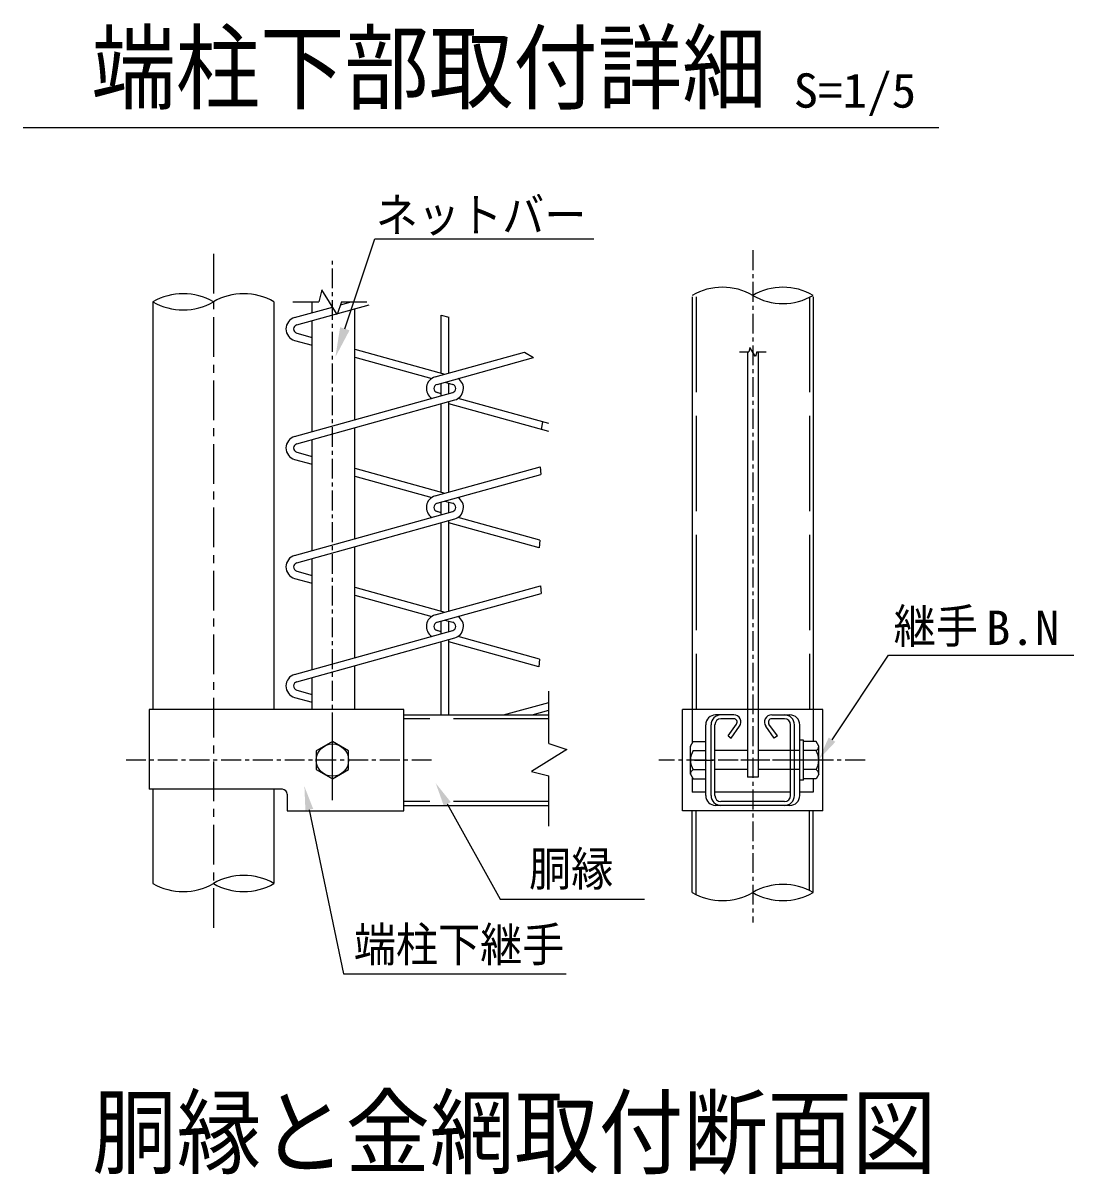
# Model space of a CAD drawing. Units: millimetres, scale not verified, with parts at other scales. Extents: x -4425 to 4425, y -3150 to 3150.
# Drawn here: x 961 to 2285, y -1502 to -50 of the extents above; entities that cross this region are included whole.
import ezdxf
from ezdxf.enums import TextEntityAlignment as Align

# ---------------------------------------------------------------- set-up
doc = ezdxf.new("R2010")
doc.units = ezdxf.units.MM
doc.header["$LTSCALE"] = 20
for name, pattern in [('DASHED', [7.5, 6, -1.5]), ('USER1', [2, 1.25, -0.25, 0.25, -0.25]), ('USER2', [4, 2.5, -0.5, 0.5, -0.5])]:
    doc.linetypes.add(name, pattern=pattern)
for name, color, linetype, lineweight in [('0-0_KOUZOU', 7, 'Continuous', 25), ('0-2_SUNPOU', 1, 'Continuous', 25), ('0-4_BUHIN', 7, 'Continuous', 25), ('0-5_BOLT', 3, 'Continuous', 25), ('0-7_AMI', 3, 'Continuous', 25)]:
    doc.layers.add(name, color=color, linetype=linetype, lineweight=lineweight)
doc.styles.add('ＭＳ ゴシック', font='')
doc.styles.get('ＭＳ ゴシック').set_extended_font_data('MS Gothic')

msp = doc.modelspace()

# ---------------------------------------------------------------- linework, layer by layer
at = {"layer": '0-0_KOUZOU', "color": 1, "linetype": 'USER2'}
msp.add_line((1200.84, -340.55), (1200.84, -1190.21), dxfattribs=at)
at = {"layer": '0-0_KOUZOU', "color": 1, "linetype": 'USER1'}
for p, q in [((1880.59, -336.21), (1880.59, -1183.52)), ((1350.84, -1024.14), (1350.84, -349.68))]:
    msp.add_line(p, q, dxfattribs=at)
at = {"layer": '0-0_KOUZOU'}
for p, q in [((1124.64, -401.23), (1124.64, -915.27)), ((1277.04, -401.23), (1277.04, -915.27)), ((1301.09, -401.26), (1333.6, -401.26)), ((1325.27, -414.87), (1325.28, -401.26)), ((1362.09, -401.26), (1394.32, -401.26)), ((1804.39, -394.97), (1804.39, -915.27)), ((1956.79, -394.97), (1956.79, -915.27)), ((1379.23, -549.88), (1379.23, -409.85)), ((1325.27, -564.87), (1325.27, -424.84)), ((1379.22, -699.89), (1379.23, -559.85)), ((1325.27, -714.87), (1325.27, -574.84)), ((1379.22, -849.89), (1379.22, -709.85)), ((1325.26, -864.88), (1325.27, -724.84)), ((1379.22, -915.27), (1379.22, -859.85)), ((1325.26, -915.27), (1325.26, -874.84)), ((1623.41, -958.02), (1623.41, -891.92)), ((1440.84, -922.02), (1623.41, -922.02)), ((1623.41, -1062.33), (1623.41, -998.72)), ((1124.64, -1015.77), (1124.64, -1134.55)), ((1277.04, -1015.77), (1277.04, -1134.55)), ((1440.84, -1036.02), (1623.41, -1036.02)), ((1804.39, -1145.83), (1804.39, -1042.77)), ((1956.79, -1145.83), (1956.79, -1042.77))]:
    msp.add_line(p, q, dxfattribs=at)
at = {"layer": '0-0_KOUZOU', "color": 3, "linetype": 'DASHED'}
for p, q in [((1809.19, -394.97), (1809.19, -915.27)), ((1951.99, -394.97), (1951.99, -915.27)), ((1804.39, -915.27), (1804.39, -957.48)), ((1956.79, -915.27), (1956.79, -955.5)), ((1804.39, -1000.55), (1804.39, -1019.54)), ((1956.79, -1002.54), (1956.79, -1019.54)), ((1809.19, -1148.38), (1809.19, -1042.77)), ((1951.99, -1143.28), (1951.99, -1042.77))]:
    msp.add_line(p, q, dxfattribs=at)
at = {"layer": '0-0_KOUZOU', "color": 3}
for p, q in [((1864.05, -464.25), (1875.66, -464.25)), ((1885.84, -464.25), (1897.35, -464.25))]:
    msp.add_line(p, q, dxfattribs=at)
at = {"layer": '0-0_KOUZOU', "color": 1, "linetype": 'DASHED'}
for p, q in [((1623.41, -926.82), (1440.84, -926.82)), ((1623.41, -1031.22), (1440.84, -1031.22))]:
    msp.add_line(p, q, dxfattribs=at)
at = {"layer": '0-0_KOUZOU'}
for points in [[(1362.09, -401.26), (1356.68, -417.21), (1337.45, -386.14), (1333.6, -401.26)], [(1623.41, -958.02), (1646.2, -965.74), (1601.82, -993.22), (1623.41, -998.72)]]:
    msp.add_lwpolyline(points, dxfattribs=at)
at = {"layer": '0-0_KOUZOU', "color": 3}
msp.add_lwpolyline([(1885.84, -464.25), (1883.91, -469.95), (1877.04, -458.85), (1875.66, -464.25)], dxfattribs=at)
at = {"layer": '0-0_KOUZOU'}
for centre, start, end in [((1162.74, -467.22), 60, 120), ((1238.94, -467.22), 60, 120), ((1842.49, -459.13), 60, 120), ((1918.69, -459.13), 60, 120), ((1162.74, -335.24), 240, 300), ((1918.69, -327.15), 240, 300), ((1238.94, -1200.54), 60, 120), ((1162.74, -1068.56), 240, 300), ((1238.94, -1068.56), 240, 300), ((1842.49, -1079.84), 240, 300), ((1918.69, -1211.82), 60, 120), ((1918.69, -1079.84), 240, 300)]:
    msp.add_arc(centre, 76.2, start, end, dxfattribs=at)
at = {"layer": '0-2_SUNPOU'}
for p, q in [((960.86, -181.31), (2115.3, -181.31)), ((1366.45, -435.17), (1404.28, -321.83)), ((1404.28, -321.83), (1680.28, -321.83)), ((1980.52, -953.26), (2051.7, -846.78)), ((2051.7, -846.78), (2285.48, -846.78)), ((1321.66, -1041.45), (1364.98, -1248.22)), ((1495.59, -1034.28), (1562.34, -1154.27)), ((1562.34, -1154.27), (1744.35, -1154.27)), ((1364.98, -1248.22), (1645.5, -1248.22))]:
    msp.add_line(p, q, dxfattribs=at)
for points in [[(1360.52, -433.19), (1354.58, -470.74), (1372.38, -437.14)], [(1984.67, -956.04), (1963.84, -978.2), (1976.36, -950.49)], [(1326.56, -1040.43), (1315.51, -1012.09), (1316.77, -1042.48)], [(1499.96, -1031.85), (1481, -1008.07), (1491.22, -1036.71)]]:
    msp.add_solid(points, dxfattribs=at)
at = {"layer": '0-4_BUHIN', "color": 3}
for p, q in [((1873.84, -464.25), (1873.84, -1000.59)), ((1887.34, -464.25), (1887.34, -1000.59)), ((1856.72, -922.02), (1833.64, -922.02)), ((1856.72, -926.82), (1840.39, -926.82)), ((1904.46, -922.02), (1927.54, -922.02)), ((1920.79, -926.82), (1904.46, -926.82)), ((1821.34, -1023.72), (1821.34, -934.32)), ((1828.09, -1023.72), (1828.09, -934.32)), ((1832.89, -1023.72), (1832.89, -934.32)), ((1849.47, -948.31), (1860.13, -933.47)), ((1853.37, -951.11), (1864.03, -936.27)), ((1907.82, -951.11), (1897.15, -936.27)), ((1911.72, -948.31), (1901.05, -933.47)), ((1928.29, -1023.72), (1928.29, -934.32)), ((1933.09, -1023.72), (1933.09, -934.32)), ((1939.84, -1023.72), (1939.84, -934.32)), ((1849.47, -948.31), (1853.37, -951.11)), ((1911.72, -948.31), (1907.82, -951.11)), ((1887.34, -1000.59), (1873.84, -1000.59)), ((1928.29, -1019.54), (1832.89, -1019.54)), ((1927.54, -1036.02), (1833.64, -1036.02)), ((1920.79, -1031.22), (1840.39, -1031.22))]:
    msp.add_line(p, q, dxfattribs=at)
at = {"layer": '0-4_BUHIN'}
for p, q in [((1440.84, -915.27), (1119.84, -915.27)), ((1119.84, -915.27), (1119.84, -1015.77)), ((1440.84, -1042.77), (1440.84, -915.27)), ((1969.09, -915.27), (1792.09, -915.27)), ((1792.09, -1042.77), (1792.09, -915.27)), ((1969.09, -1042.77), (1969.09, -915.27)), ((1287.84, -1015.77), (1119.84, -1015.77)), ((1293.84, -1021.77), (1293.84, -1042.77)), ((1293.84, -1042.77), (1440.84, -1042.77)), ((1969.09, -1042.77), (1792.09, -1042.77))]:
    msp.add_line(p, q, dxfattribs=at)
at = {"layer": '0-4_BUHIN', "color": 1, "linetype": 'USER1'}
for p, q in [((1350.84, -1029.5), (1350.84, -931.44)), ((1475.7, -979.02), (1088.47, -979.02)), ((2022.19, -979.02), (1762.11, -979.02)), ((1807.09, -979.02), (1830.72, -979.02)), ((1807.09, -979.02), (1830.72, -979.02)), ((1954.09, -979.02), (1930.46, -979.02))]:
    msp.add_line(p, q, dxfattribs=at)
at = {"layer": '0-4_BUHIN', "color": 3, "linetype": 'DASHED'}
for p, q in [((1821.34, -1019.54), (1804.39, -1019.54)), ((1956.79, -1019.54), (1939.84, -1019.54))]:
    msp.add_line(p, q, dxfattribs=at)
at = {"layer": '0-4_BUHIN', "color": 3}
for centre, radius, start, end in [((1833.64, -934.32), 12.3, 90, 180), ((1840.39, -934.32), 12.3, 90, 180), ((1840.39, -934.32), 7.5, 90, 180), ((1856.72, -931.02), 9, 324.30807, 90), ((1856.72, -931.02), 4.2, 324.30807, 90), ((1904.46, -931.02), 9, 90, 215.69193), ((1904.46, -931.02), 4.2, 90, 215.69193), ((1920.79, -934.32), 12.3, 360, 90), ((1920.79, -934.32), 7.5, 360, 90), ((1927.54, -934.32), 12.3, 360, 90), ((1833.64, -1023.72), 12.3, 180, 270), ((1840.39, -1023.72), 12.3, 180, 270), ((1840.39, -1023.72), 7.5, 180, 270), ((1920.79, -1023.72), 12.3, 270, 360), ((1920.79, -1023.72), 7.5, 270, 360), ((1927.54, -1023.72), 12.3, 270, 360)]:
    msp.add_arc(centre, radius, start, end, dxfattribs=at)
at = {"layer": '0-4_BUHIN'}
msp.add_arc((1287.84, -1021.77), 6, 0, 90, dxfattribs=at)
msp.add_arc((1287.84, -1021.77), 6, 0, 90, dxfattribs=at)
at = {"layer": '0-5_BOLT'}
for p, q in [((1939.84, -1004.22), (1939.84, -953.82)), ((1944.64, -953.82), (1939.84, -953.82)), ((1944.64, -1004.22), (1944.64, -953.82)), ((1960.45, -955.5), (1944.64, -955.5)), ((1963.84, -961.38), (1960.45, -955.5)), ((1802.14, -996.66), (1802.14, -961.38)), ((1805.54, -967.02), (1821.34, -967.02)), ((1873.84, -967.02), (1832.89, -967.02)), ((1939.84, -967.02), (1887.34, -967.02)), ((1960.45, -967.02), (1944.64, -967.02)), ((1963.84, -996.66), (1963.84, -961.38)), ((1805.54, -991.02), (1821.34, -991.02)), ((1873.84, -991.02), (1832.89, -991.02)), ((1939.84, -991.02), (1887.34, -991.02)), ((1960.45, -991.02), (1944.64, -991.02)), ((1963.84, -996.66), (1960.45, -1002.54)), ((1944.64, -1004.22), (1939.84, -1004.22)), ((1960.45, -1002.54), (1944.64, -1002.54))]:
    msp.add_line(p, q, dxfattribs=at)
at = {"layer": '0-5_BOLT', "color": 1, "linetype": 'USER1'}
msp.add_line((1970.47, -979.02), (1864.43, -979.02), dxfattribs=at)
at = {"layer": '0-5_BOLT'}
msp.add_lwpolyline([(1350.84, -1002.54), (1371.21, -990.78), (1371.21, -967.26), (1350.84, -955.5), (1330.48, -967.26), (1330.48, -990.78)], close=True, dxfattribs=at)
for points in [[(1802.14, -961.38), (1805.54, -955.5), (1821.34, -955.5)], [(1802.14, -996.66), (1805.54, -1002.54), (1821.34, -1002.54)]]:
    msp.add_lwpolyline(points, dxfattribs=at)
msp.add_circle((1350.84, -979.02), 20.4, dxfattribs=at)
for centre, radius, start, end in [((1808.02, -961.68), 5.88, 177.032, 182.968), ((1825.05, -979.02), 22.91, 148.40741, 211.59259), ((1957.97, -961.68), 5.88, 294.94299, 2.968), ((1940.94, -979.02), 22.91, 328.40741, 31.59259), ((1808.02, -996.35), 5.88, 114.94299, 182.968), ((1957.97, -996.35), 5.88, 357.032, 65.05701)]:
    msp.add_arc(centre, radius, start, end, dxfattribs=at)
at = {"layer": '0-7_AMI'}
for p, q in [((1305.78, -430.25), (1397.12, -404.88)), ((1360.82, -405), (1374.27, -401.26)), ((1303.21, -421), (1350.84, -407.77)), ((1487.8, -491.22), (1487.8, -418.18)), ((1487.8, -418.18), (1497.4, -420.51)), ((1497.4, -491.22), (1497.4, -420.51)), ((1303.21, -449.91), (1325.27, -456.04)), ((1305.78, -440.66), (1325.27, -446.07)), ((1379.23, -461.06), (1492.6, -492.55)), ((1480.19, -496), (1592.91, -464.69)), ((1592.91, -464.69), (1604.45, -471.45)), ((1379.23, -471.02), (1475.99, -497.9)), ((1482.75, -505.25), (1604.45, -471.45)), ((1487.8, -519.73), (1487.8, -503.85)), ((1492.6, -502.52), (1502.45, -505.25)), ((1497.4, -517.06), (1497.4, -503.85)), ((1303.21, -571), (1502.45, -515.66)), ((1487.8, -517.06), (1482.75, -515.66)), ((1305.78, -580.25), (1505.02, -524.91)), ((1487.8, -641.22), (1487.8, -529.69)), ((1497.4, -641.22), (1497.4, -527.02)), ((1623.41, -564.69), (1497.4, -529.69)), ((1623.41, -554.73), (1509.21, -523.01)), ((1615.69, -552.58), (1613.8, -562.02)), ((1305.78, -590.66), (1325.27, -596.07)), ((1303.21, -599.91), (1325.27, -606.03)), ((1480.19, -646), (1612.62, -609.22)), ((1612.62, -609.22), (1613.5, -618.93)), ((1379.23, -611.06), (1492.6, -642.55)), ((1379.23, -621.02), (1475.99, -647.9)), ((1482.75, -655.25), (1613.5, -618.93)), ((1492.6, -652.52), (1502.45, -655.25)), ((1303.21, -721), (1502.45, -665.66)), ((1487.8, -667.06), (1482.75, -665.66)), ((1487.8, -669.73), (1487.8, -653.85)), ((1497.4, -667.06), (1497.4, -653.85)), ((1305.78, -730.25), (1505.02, -674.91)), ((1487.8, -791.22), (1487.8, -679.69)), ((1497.4, -791.22), (1497.4, -677.02)), ((1611.43, -711.36), (1497.4, -679.69)), ((1612.22, -701.62), (1509.21, -673.01)), ((1612.22, -701.62), (1611.43, -711.36)), ((1303.21, -749.91), (1325.26, -756.03)), ((1305.78, -740.66), (1325.26, -746.07)), ((1379.22, -761.06), (1492.6, -792.55)), ((1480.19, -796), (1612.99, -759.11)), ((1482.75, -805.25), (1613.93, -768.81)), ((1612.99, -759.11), (1613.93, -768.81)), ((1379.22, -771.02), (1475.99, -797.9)), ((1487.8, -819.73), (1487.8, -803.85)), ((1492.6, -802.52), (1502.45, -805.25)), ((1497.4, -817.06), (1497.4, -803.85)), ((1303.21, -871), (1502.45, -815.66)), ((1305.78, -880.25), (1505.02, -824.91)), ((1487.8, -817.06), (1482.75, -815.66)), ((1497.4, -922.02), (1497.4, -827.02)), ((1611.83, -851.51), (1509.21, -823.01)), ((1487.8, -922.02), (1487.8, -829.69)), ((1611.06, -861.26), (1497.4, -829.69)), ((1611.83, -851.51), (1611.06, -861.26)), ((1303.21, -899.91), (1325.26, -906.03)), ((1305.78, -890.66), (1325.26, -896.07)), ((1566.53, -922.02), (1623.41, -906.22)), ((1602.4, -922.02), (1623.41, -916.18))]:
    msp.add_line(p, q, dxfattribs=at)
for centre, radius, start, end in [((1307.22, -435.45), 15, 105.52411, 254.47589), ((1307.22, -435.45), 5.4, 105.52411, 254.47589), ((1484.2, -510.45), 15, 105.52411, 236.80577), ((1484.2, -510.45), 5.4, 105.52411, 254.47589), ((1501, -510.45), 5.4, 285.52411, 74.47589), ((1501, -510.45), 15, 285.52411, 56.80577), ((1307.22, -585.45), 15, 105.52411, 254.47589), ((1307.22, -585.45), 5.4, 105.52411, 254.47589), ((1484.2, -660.45), 15, 105.52411, 236.80577), ((1501, -660.45), 15, 285.52411, 56.80577), ((1484.2, -660.45), 5.4, 105.52411, 254.47589), ((1501, -660.45), 5.4, 285.52411, 74.47589), ((1307.22, -735.45), 15, 105.52411, 254.47589), ((1307.22, -735.45), 5.4, 105.52411, 254.47589), ((1484.2, -810.45), 15, 105.52411, 236.80577), ((1501, -810.45), 15, 285.52411, 56.80577), ((1484.2, -810.45), 5.4, 105.52411, 254.47589), ((1501, -810.45), 5.4, 285.52411, 74.47589), ((1307.22, -885.45), 15, 105.52411, 254.47589), ((1307.22, -885.45), 5.4, 105.52411, 254.47589)]:
    msp.add_arc(centre, radius, start, end, dxfattribs=at)

# ---------------------------------------------------------------- texts
at = {"layer": '0-0_KOUZOU', "style": 'ＭＳ ゴシック', "width": 0.9}
for s, p in [('端柱下部取付詳細', (1046.88, -175.3)), ('胴縁と金網取付断面図', (1048.21, -1517.44))]:
    msp.add_text(s, height=86.66, dxfattribs=at).set_placement(p, align=Align.BOTTOM_LEFT)
at = {"layer": '0-2_SUNPOU', "color": 3, "style": 'ＭＳ ゴシック'}
for s, width, p in [('S=1/5', 1.05, (1932.09, -169.44)), ('ネットバー', 0.9, (1405.45, -326.28)), ('継手', 0.9, (2058.19, -844.6)), ('B.N', 1.05, (2174.48, -846.81)), ('胴縁', 0.9, (1598.64, -1150.57)), ('端柱下継手', 0.9, (1377.73, -1246.04))]:
    msp.add_text(s, height=43.26, dxfattribs=dict(at, width=width)).set_placement(p, align=Align.BOTTOM_LEFT)

doc.saveas('drawing.dxf')
